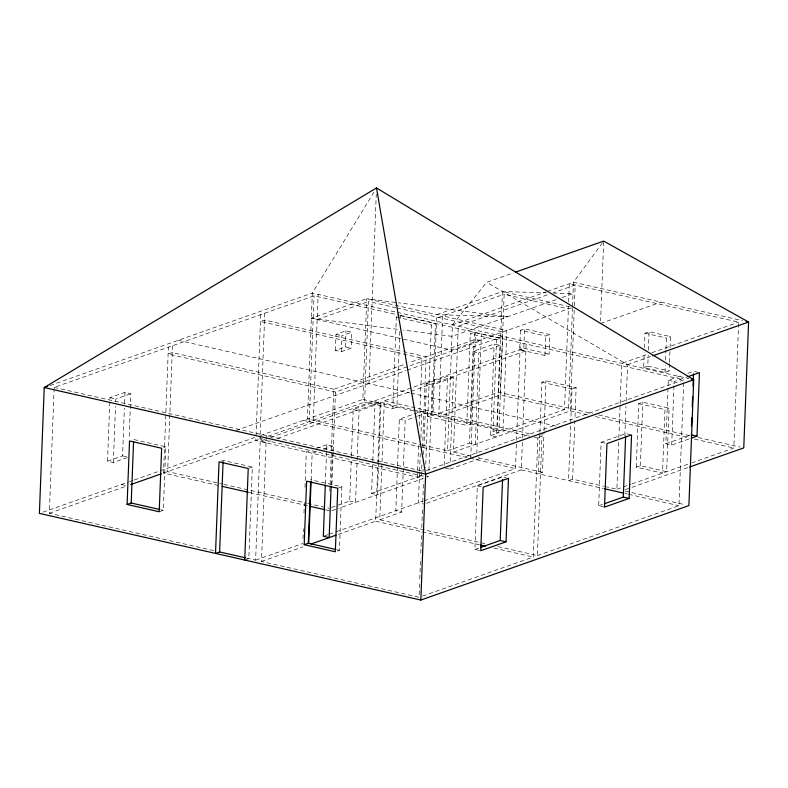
<?xml version="1.0" encoding="UTF-8"?>
<svg xmlns="http://www.w3.org/2000/svg" width="788" height="788" viewBox="0 0 788 788"><rect width="100%" height="100%" fill="white"/><g stroke="black" fill="none" stroke-linecap="round" stroke-linejoin="round"><path stroke-width="0.59" stroke-dasharray="3.94 2.96" d="M213.627 550.605L49.339 513.284L54.175 387.41L314.038 295.835L398.984 315.131M127.242 457.611L113.354 462.507L107.513 461.177L109.956 397.664L124.996 392.365L130.838 393.695L129.104 438.877M113.354 462.507L115.511 406.322M115.698 401.437L115.797 398.994L130.838 393.695M107.513 461.177L122.564 455.878L124.386 408.243M124.573 403.358L124.996 392.365M218.532 485.526L163.54 473.036L168.376 347.163M159.206 511.757L163.313 510.319L165.756 446.806L133.645 439.507L131.586 440.236M172.483 345.715L167.647 471.588L222.679 484.098M221.083 461.147L223.142 460.419L252.327 467.048L248.811 558.594L245.738 559.677M260.7 314.629L255.864 440.502L423.225 478.523L338.732 508.299M264.798 313.191L259.961 439.054L424.988 476.553M246.477 558.062L255.627 560.14L260.375 436.562M419.61 583.839L419.088 597.284L261.458 561.47L266.295 435.597M302.996 538.637L303.37 528.866M303.981 512.998L304.355 503.236M304.966 487.368L306.325 451.977L312.018 449.968M309.201 421.708L314.038 295.835M313.299 420.26L318.135 294.387M311.132 480.148L312.166 453.297L317.859 451.288M325.336 483.802L326.606 450.844M326.656 449.623L326.843 444.747L332.674 446.067L332.487 450.953M329.827 491.111L331.334 451.849M331.384 450.618L333.738 389.282L404.539 364.332M335.392 350.394L336.013 334.378L345.922 330.881L351.763 332.211L351.152 348.227L341.234 351.724L335.392 350.394L345.311 346.897L351.152 348.227M331.177 485.132L332.447 452.174M331.935 484.068L333.166 452.164M333.216 450.943L335.471 392.05L481.133 340.721L475.292 339.392L409.189 362.697M341.234 351.724L341.844 335.698L351.763 332.211M345.311 346.897L345.922 330.881M337.382 551.048L339.431 550.329L341.874 486.817L310.728 479.744M331.443 507.482L349.685 501.06L351.369 457.119M351.418 455.897L353.201 409.514L375.078 401.801L380.919 403.131L378.673 461.719M380.919 403.131L359.042 410.844L355.516 502.38L349.685 501.06M260.493 435.488L362.854 399.418L366.725 298.721L397.034 302.622M267.979 436.237L364.588 402.185L368.459 301.489L395.773 307.694M368.981 383.618L376.26 194.065M378.624 462.94L377.403 494.667L371.562 493.347L372.783 461.61M372.832 460.389L375.078 401.801M338.239 534.412L375.659 521.223L380.23 402.215L412.479 409.543M484.856 543.651L379.767 519.785L384.337 400.777L525.891 350.887L520.05 349.567M364.588 402.185L392.808 408.598L396.325 317.052L400.432 315.614L435.459 323.572L431.942 415.109L427.835 416.556L431.351 325.011L435.459 323.572M399.821 331.482L396.916 407.15L392.808 408.598M400.334 318.047L400.432 315.614M397.497 466.801L395.812 510.742L401.644 512.072L405.16 420.526L416.448 416.547M397.546 465.58L399.329 419.196L421.895 411.247L427.726 412.577L425.619 467.501M417.384 477.203L418.605 445.299M419.364 425.668L421.954 358.195L260.434 321.494L264.532 320.056L403.328 351.586M419.551 472.278L418.379 502.793L424.21 504.113M419.6 471.057L420.349 451.524M420.861 438.098L421.895 411.247M421.481 475.755L421.954 463.482M422.565 447.535L426.062 356.747L404.52 351.852M422.998 471.608L423.087 469.165M423.649 454.518L426.367 383.726L447.564 376.26L453.405 377.58L450.076 464.25M419.797 578.953L420.595 558.17M420.782 553.284L421.58 532.511M421.767 527.625L422.565 506.851M422.752 501.956L423.55 481.182M428.928 470.495L432.208 385.056L453.405 377.58M416.763 411.661L432.917 415.335L436.779 314.639L502.429 291.501L546.242 292.86M438.749 416.655L442.62 315.958L506.842 330.546L502.971 431.253L438.749 416.655L500.301 394.975L564.513 409.563L568.473 306.571M444.146 465.363L447.564 376.26M422.407 445.053L447.584 450.766L452.42 324.892L486.718 282.291L513.352 272.904M445.22 468.062L449.889 469.126L450.027 465.462M471.185 456.134L453.415 452.095L458.252 326.222L548.556 294.397M427.835 416.556L466.762 425.402L470.278 333.856L474.376 332.408L500.646 338.377L496.548 339.825L470.278 333.856M447.584 450.766L469.461 443.053L472.977 351.517L494.174 344.041L500.016 345.371L496.499 436.916L490.658 435.587L494.174 344.041M474.376 332.408L470.86 423.954L466.762 425.402M470.722 458.399L475.558 332.526M500.016 345.371L478.818 352.837L475.302 444.383L469.461 443.053M476.799 453.592L481.399 333.856M479.567 550.457L474.898 549.394L477.341 485.891L502.636 476.967L506.142 477.764M396.955 307.96L502.734 331.994L498.873 432.691L493.032 431.371L496.548 339.825M500.301 394.975L504.162 294.269L568.384 308.866M520.444 330.29L519.706 349.744L545 355.496L549.108 354.048L549.847 334.595L524.552 328.842L520.444 330.29L545.749 336.043L549.847 334.595M424.161 500.754L515.48 468.574L516.514 441.585M516.564 440.354L520.316 342.701M270.639 437.458L523.803 348.296L524.552 328.842M426.525 503.305L521.321 469.894L522.493 439.221M522.543 438L526.157 344.021M422.555 596.063L533.289 557.037L537.869 438.029L541.967 436.582L539.583 436.04M539.898 433.489L538.352 473.765L542.449 472.317L543.996 432.041M539.938 432.267L541.868 382.219L545.966 380.781L576.126 387.627L574.915 419.364M545 355.496L545.749 336.043M497.986 546.636L537.396 555.589L542.144 432.011M544.045 430.819L545.966 380.781M568.65 302.001L569.35 283.69L738.661 322.154L733.825 448.027L692.14 462.714M568.621 408.115L572.492 307.418L502.429 291.501L497.13 429.923L493.032 431.371M572.531 306.276L573.457 282.242L603.677 241.079L600.604 321.002M453.415 452.095L570.354 410.883L574.344 307.015M574.393 305.793L575.191 285.01L553.196 292.762M576.126 387.627L572.029 389.075L568.512 480.621L572.61 479.173L603.726 486.245M572.61 479.173L574.866 420.585M604.514 507.108L598.673 505.778L601.116 442.265L625.731 433.597L631.572 434.917M604.918 486.511L616.886 489.23L618.816 439.123M618.856 437.901L620.126 404.914M620.176 403.683L621.722 363.357L647.194 354.383M624.835 435.567L625.967 406.234M626.155 401.348L627.563 364.686L486.718 282.291M636.261 467.156L638.704 403.643L642.801 402.195L669.081 408.164L666.638 471.677L640.368 465.708L636.261 467.156L662.531 473.125L664.974 409.612L669.081 408.164M669.465 363.583L669.179 370.941L665.082 372.379L643.668 367.523L644.239 352.807M644.426 347.902L644.988 333.196L649.095 331.748L670.499 336.604L670.076 347.646M640.368 465.708L642.801 402.195M643.668 367.523L647.775 366.075L648.199 355.043M648.386 350.138L649.095 331.748M665.082 372.379L665.358 365.031M665.545 360.126L665.929 350.315M665.968 349.094L666.402 338.052L670.499 336.604M688.948 439.005L671.691 445.082L665.85 443.752L668.293 380.249L682.093 375.384M669.514 362.352L670.027 348.867M671.691 445.082L674.134 381.569L686.781 377.117M537.396 555.589L678.951 505.709L683.688 382.279M373.955 192.114L312.304 293.067L307.468 418.94L421.206 444.777M50.008 385.49L312.304 293.067L396.069 312.097M571.458 307.783L451.445 350.069L311.329 318.234L366.725 298.721L436.779 314.639L507.364 316.815L398.245 302.779M317.17 319.564L368.459 301.489M438.512 317.406L504.162 294.269M452.42 324.892L546.192 291.846M547.355 291.442L573.457 282.242L742.601 320.667M556.141 299.637L451.977 336.338L403.407 330.083M561.942 297.588L573.014 293.688L553.54 293.087M163.697 447.525L165.756 446.806M235.976 430.494L406.106 370.537M407.268 370.133L503.01 336.387M42.867 512.18L128.414 482.029M129.567 481.626L133.044 480.394M134.206 479.99L254.701 437.527M49.339 513.284L126.149 486.216M163.54 473.036L262.256 438.256M264.837 439.497L260.198 441.132L266.029 442.462L270.648 440.837M600.505 323.464L661.024 302.139M277.573 438.394L380.23 402.215M249.254 468.141L252.327 467.048M316.579 448.362L326.843 444.747M323.563 449.278L332.674 446.067M417.581 416.153L427.726 412.577M432.917 415.335L498.558 392.197L592.615 413.562M651.824 352.748L738.661 322.154M627.563 364.686L650.612 356.56M338.791 487.9L341.874 486.817M490.658 435.587L498.873 432.691M502.971 431.253L564.513 409.563M687.845 373.354L693.598 371.335L698.266 372.389M426.239 470.594L683.787 379.836L400.176 315.407M371.562 493.347L422.851 475.272M332.024 510.663L337.619 508.693M427.323 477.085L428.692 476.602L425.185 475.804M449.889 469.126L480.66 458.281M255.627 560.14L302.809 543.513M324.469 535.879L327.926 534.668M329.079 534.264L334.831 532.235M335.983 531.831L422.998 501.158M261.458 561.47L302.887 546.872M379.767 519.785L401.644 512.072M665.85 443.752L690.002 435.242M616.886 489.23L630.784 484.334M631.937 483.93L690.987 463.117M625.032 489.742L630.794 487.713M631.946 487.309L688.436 467.402M474.898 549.394L479.498 547.778M598.673 505.778L603.145 504.202M311.329 318.234L398.551 329.463M644.988 333.196L666.402 338.052M647.775 366.075L669.179 370.941M397.27 312.363L688.998 378.644M396.325 317.052L431.351 325.011M668.293 380.249L674.134 381.569M523.803 348.296L549.108 354.048M472.977 351.517L478.818 352.837M336.013 334.378L341.844 335.698M638.704 403.643L664.974 409.612M541.868 382.219L572.029 389.075M598.614 414.931L690.977 435.912M698.178 437.547L740.168 447.091M570.354 410.883L588.252 414.951M595.413 416.576L689.677 437.99M694.445 439.083L733.825 448.027M426.367 383.726L432.208 385.056M178.265 340.298L409.799 392.897M411.001 393.163L559.697 426.948M601.116 442.265L606.947 443.595M333.738 389.282L172.217 352.581L168.11 354.029L335.471 392.05M384.337 400.777L532.412 434.415M413.67 409.819L529.506 436.128M534.284 437.212L537.869 438.029M362.854 399.418L415.591 411.395M399.329 419.196L405.16 420.526M353.201 409.514L359.042 410.844M478.296 457.749L542.449 472.317M625.091 491.091L685.343 504.783M303.36 420.378L421.669 447.259M422.861 447.535L515.48 468.574M521.321 469.894L603.322 488.53M624.933 493.436L627.337 493.978M628.529 494.253L678.951 505.709M109.956 397.664L115.797 398.994M54.175 387.41L423.924 471.411M477.341 485.891L482.01 486.945M122.564 455.878L128.395 457.198M223.881 484.364L306.434 503.118M307.635 503.394L329.167 508.29M249.609 492.589L308.187 505.896M326.124 509.974L330.901 511.057M375.659 521.223L421.038 531.536M422.23 531.811L479.557 544.833M493.889 548.084L533.289 557.037M121.46 484.482L127.301 485.812M160.929 509.777L163.313 510.319M337.037 549.778L339.431 550.329"/><path stroke-width="1.18" d="M127.095 504.468L129.537 440.955L161.648 448.254L159.206 511.757L127.095 504.468L131.202 503.02L159.747 509.501M131.202 503.02L133.546 441.95M244.713 560.041L248.23 468.496L219.034 461.866L215.518 553.412L219.625 551.964L223.093 461.64M304.188 544.695L306.63 481.192L337.766 488.264L335.324 551.767L304.188 544.695L308.295 543.247L335.836 549.512M308.295 543.247L310.639 482.187M308.689 543.621L311.083 481.369M325.296 485.024L323.326 536.283L329.157 537.613L331.127 486.344M420.831 600.052L425.658 474.179L376.497 187.948L44.236 387.529L39.4 513.402L420.831 600.052L688.889 505.591L693.726 379.717L376.497 187.948M480.65 547.365L500.203 540.479L502.547 479.409M506.034 541.809L508.477 478.296L483.172 487.211L480.739 550.723L506.034 541.809L500.203 540.479M604.268 503.808L623.288 497.1L625.633 436.04M629.129 498.43L631.572 434.917L606.947 443.595L604.514 507.108L629.129 498.43L623.288 497.1M691.49 426.288L691.815 417.739M692.238 406.746L692.613 396.975M693.036 385.982L693.499 373.778M691.243 438.197L696.996 436.168L699.439 372.655L687.934 376.713M47.704 386.307L44.236 387.529L425.658 474.179L693.726 379.717L691.362 379.176M515.667 272.087L603.677 241.079L748.6 322.036L743.764 447.909L689.589 466.998M130.7 484.61L161.274 473.834M652.917 355.752L748.6 322.036L746.197 321.484M310.925 544.035L335.964 535.219M691.155 434.838L696.996 436.168M604.524 488.796L623.732 493.16M222.118 486.344L248.417 492.323M310.58 506.438L324.922 509.698M480.749 545.099L485.526 546.183M219.625 551.964L245.304 557.796"/></g></svg>
